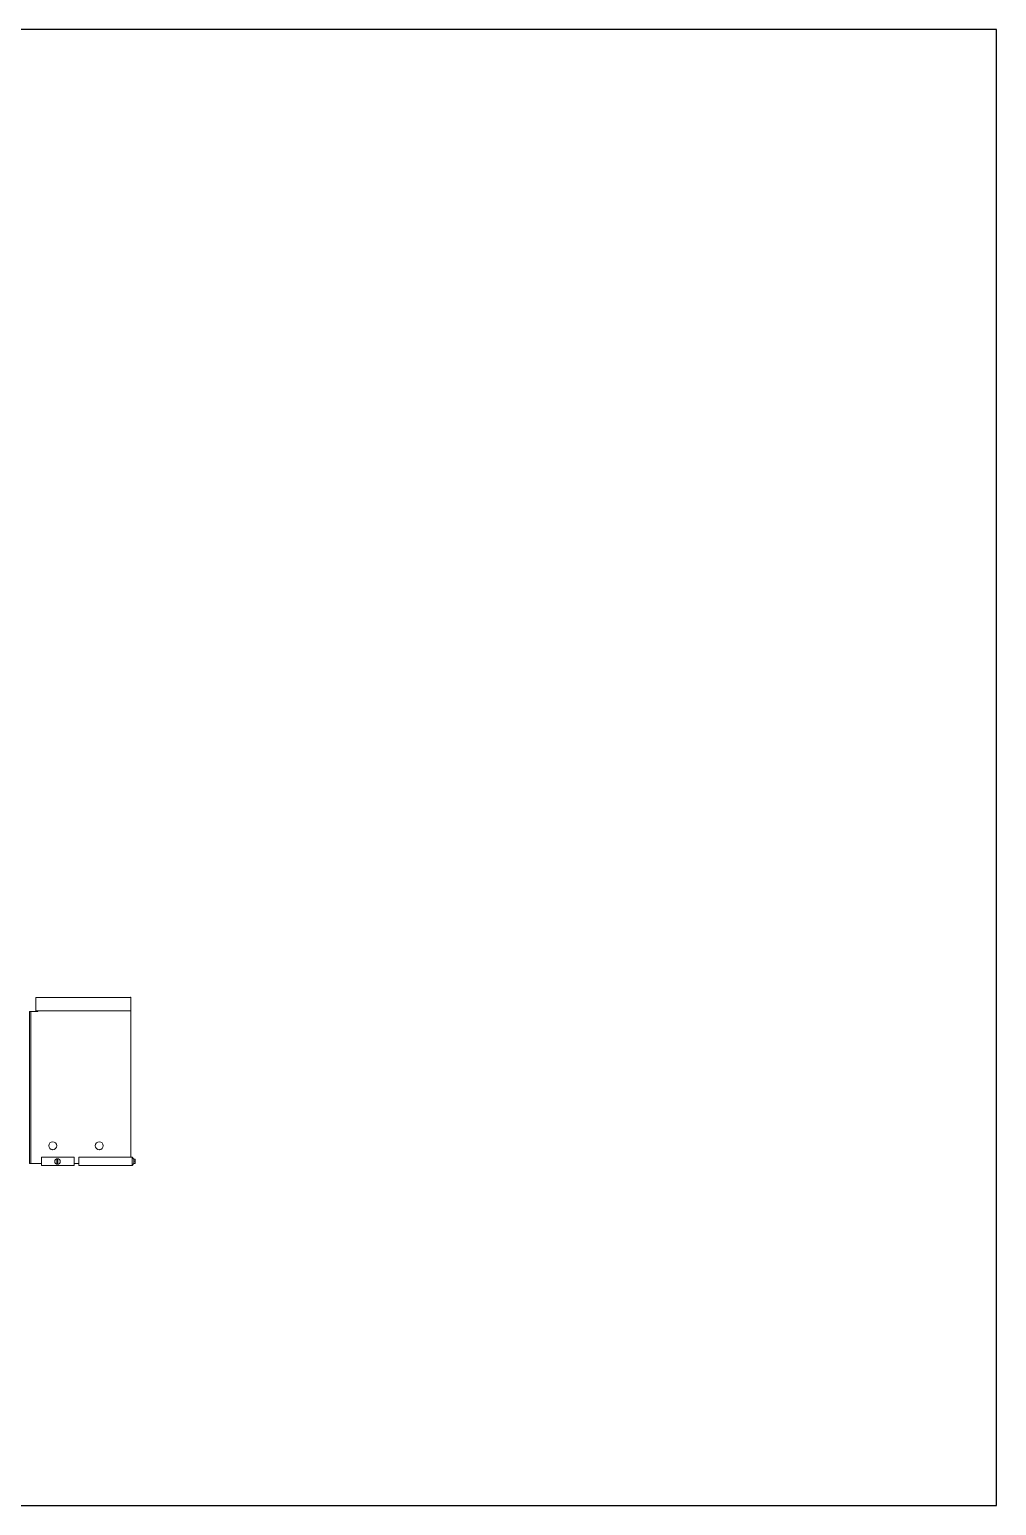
# Model space of a CAD drawing. Header units: inches. Extents: x 0 to 316, y -1 to 150.
# Drawn here: x 295.24 to 309, y 22 to 43 of the extents above; entities that cross this region are included whole.
import ezdxf

# ---------------------------------------------------------------- set-up
doc = ezdxf.new("R2010")
doc.units = ezdxf.units.IN
doc.header["$MEASUREMENT"] = 0
doc.layers.add('CONTINUOUS1', color=7, linetype='Continuous', lineweight=20)

# ---------------------------------------------------------------- blocks, each defined once
blk = doc.blocks.new('M_PFN_2')
at = {"color": 0, "linetype": 'ByBlock'}
blk.add_point((0, 0), dxfattribs=at)

msp = doc.modelspace()

# ---------------------------------------------------------------- linework, layer by layer
at = {"ltscale": 0.25}
msp.add_lwpolyline([(279, 22), (309, 22), (309, 43), (279, 43)], close=True, dxfattribs=at)
at = {"layer": 'CONTINUOUS1', "flags": 128}
for points in [[(295.32524, 29.22859), (296.67524, 29.22859), (296.67524, 29.03969), (295.32524, 29.03969)], [(295.253, 26.86609), (295.23524, 26.86609), (295.23524, 29.02619), (295.253, 29.02619)], [(295.40637, 26.95422), (295.87321, 26.95422), (295.87321, 26.8395), (295.40637, 26.8395)], [(295.93943, 26.95422), (296.69774, 26.95422), (296.69774, 26.8395), (295.93943, 26.8395)], [(296.72197, 26.89686), (296.74094, 26.89686), (296.74094, 26.92679), (296.72197, 26.92679)], [(296.72197, 26.89686), (296.74094, 26.89686), (296.74094, 26.86694), (296.72197, 26.86694)]]:
    msp.add_lwpolyline(points, close=True, dxfattribs=at)
msp.add_lwpolyline([(296.67629, 26.95422), (296.67629, 29.03969), (295.35331, 29.03969), (295.35331, 29.02619), (295.23524, 29.02619), (295.23524, 26.86609), (295.40637, 26.86609)], dxfattribs=at)
at = {"layer": 'CONTINUOUS1'}
for points in [[(295.62568, 26.93326), (295.62568, 26.85571)], [(295.64056, 26.93332), (295.64056, 26.85564)], [(296.69774, 26.95422), (296.72197, 26.92679)], [(295.87321, 26.86609), (295.93943, 26.86609)], [(296.69774, 26.8395), (296.72197, 26.86694)]]:
    msp.add_lwpolyline(points, dxfattribs=at)
for centre, radius in [((295.56599, 27.11809), 0.05625), ((296.22749, 27.11809), 0.05625), ((295.63329, 26.89448), 0.03951)]:
    msp.add_circle(centre, radius, dxfattribs=at)

# ---------------------------------------------------------------- block references
at = {"layer": 'CONTINUOUS1', "xscale": 0.9, "yscale": 0.9, "zscale": 0.9}
msp.add_blockref('M_PFN_2', (296.67524, 29.22859), dxfattribs=at)
for p, rotation in [((296.67524, 29.22859), 90.00000000000594), ((295.56599, 27.06184), 269.999999999994), ((296.22749, 27.06184), 269.999999999994), ((295.23524, 26.86609), 269.999999999994), ((295.23524, 26.86609), 269.999999999994), ((295.23524, 26.86609), 269.999999999994), ((296.69774, 26.8395), 269.999999999994)]:
    msp.add_blockref('M_PFN_2', p, dxfattribs=dict(at, rotation=rotation))

doc.saveas('drawing.dxf')
